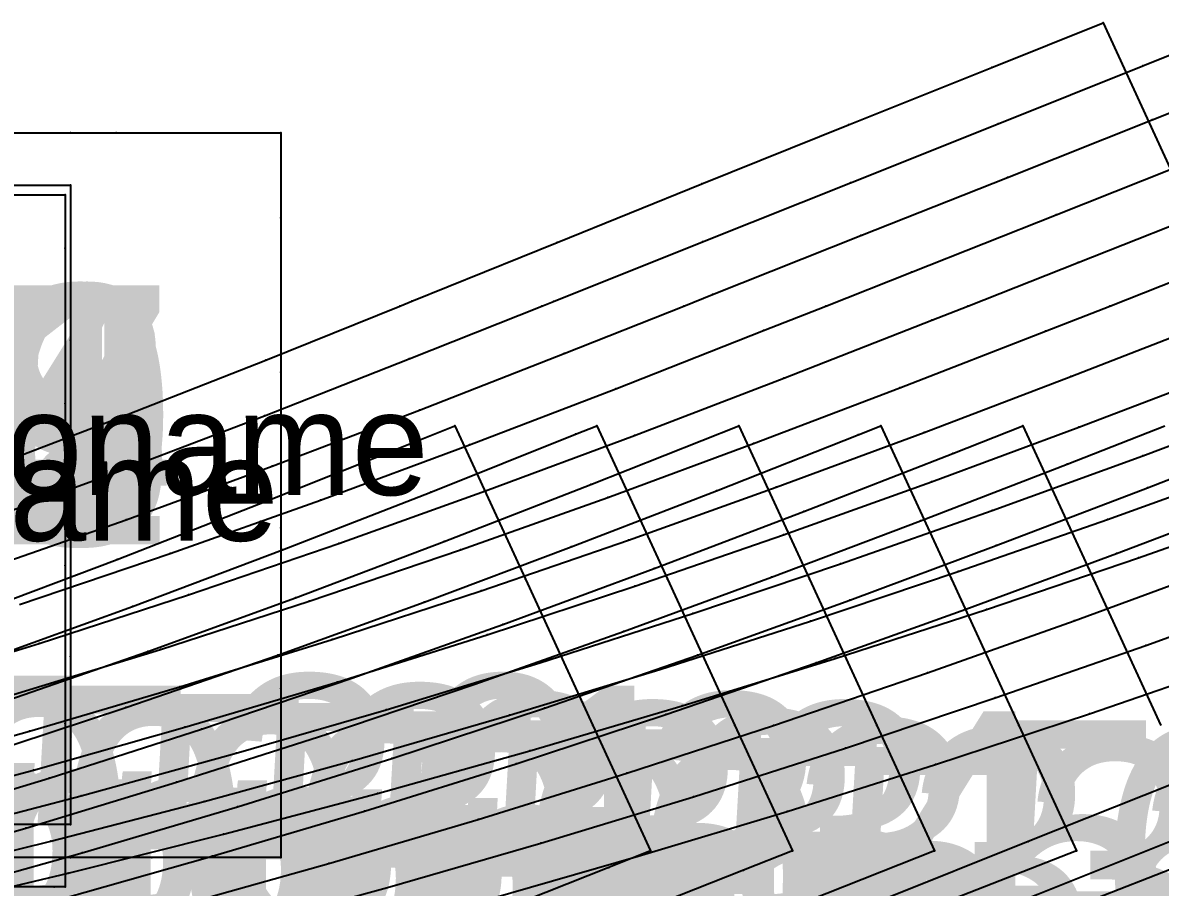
# Model space of a CAD drawing. Extents: x -2408 to 1029, y -526 to 2095.
# Drawn here: x 628.2 to 738.1, y 1470.2 to 1553.7 of the extents above; entities that cross this region are included whole.
import ezdxf

# ---------------------------------------------------------------- set-up
doc = ezdxf.new("R2010")
doc.units = 0
doc.layers.add('TEXT', color=7, linetype='Continuous')

# ---------------------------------------------------------------- blocks, each defined once
blk = doc.blocks.new(' -30')
at = {"layer": '1'}
for points in [[(202.501794, 1049.092839), (216.759756, 1054.511191), (230.955195, 1060.091369), (243.916607, 1065.312729), (245.067468, 1065.776346), (259.100474, 1071.458129), (273.102488, 1077.10928), (287.272574, 1082.812828), (301.101107, 1088.365229), (311.853142, 1092.672043), (318.337823, 1078.588526)], [(318.612559, 1019.189992), (304.623987, 1013.601533), (290.473653, 1007.954145), (276.094572, 1002.222342), (273.450279, 1001.171188), (272.829819, 1000.922089), (261.800264, 996.540208), (247.75161, 991.036685), (233.544141, 985.642384), (219.371839, 980.464949), (204.897519, 975.358333)]]:
    blk.add_lwpolyline(points, dxfattribs=at)
at = {"layer": '14'}
blk.add_lwpolyline([(202.556056, 1035.571492), (216.613466, 1040.8583), (231.016792, 1046.467494), (245.371055, 1052.200986), (249.235153, 1053.761826), (249.235153, 1053.761826), (256.057094, 1038.945869), (262.564032, 1024.81404), (268.132896, 1012.721558), (268.132381, 1012.721329), (268.132114, 1012.721252), (264.118011, 1011.111172), (249.89318, 1005.467647), (235.685252, 1000.013509), (221.335671, 994.693965), (206.941998, 989.526014)], dxfattribs=at)
at = {"layer": '2'}
for p in [(311.853142, 1092.672043), (249.235153, 1053.761826), (268.132896, 1012.721558)]:
    blk.add_point(p, dxfattribs=at)
at = {"layer": '3'}
for p in [(301.101107, 1088.365229), (287.272574, 1082.812828), (273.102488, 1077.10928), (259.100474, 1071.458129), (243.916607, 1065.312729), (245.067468, 1065.776346), (230.955195, 1060.091369), (216.759756, 1054.511191), (249.235153, 1053.761826), (245.371055, 1052.200986), (231.016792, 1046.467494), (216.613466, 1040.8583), (256.057094, 1038.945869), (262.564032, 1024.81404), (304.623987, 1013.601533), (268.132114, 1012.721252), (268.132381, 1012.721329), (264.118011, 1011.111172)]:
    blk.add_point(p, dxfattribs=at)
at = {"layer": '4'}
for p in [(243.916607, 1065.312729), (249.235153, 1053.761826), (268.132114, 1012.721252), (268.132381, 1012.721329)]:
    blk.add_point(p, dxfattribs=at)
at = {"layer": 'TEXT', "color": 7}
blk.add_text('g05-30', height=25, dxfattribs=at).set_placement((159.04, 1004.64))
blk = doc.blocks.new('-30')
at = {"layer": '1'}
for points in [[(372.998523, 862.937851), (389.915314, 862.937851), (389.915314, 857.800995), (389.915314, 842.804498), (389.915314, 827.142804), (389.915314, 811.875361), (389.915314, 796.135864), (388.873247, 796.135864), (373.938539, 796.135864)], [(346.422912, 710.970078), (357.174568, 710.970078), (361.592624, 710.970078), (377.494583, 710.970078), (377.494583, 702.757006), (377.494583, 687.830147), (377.494583, 672.819426), (377.494583, 657.302), (377.494583, 640.993118), (365.049252, 640.993118), (357.174568, 640.993118), (350.006083, 640.993118)]]:
    blk.add_lwpolyline(points, dxfattribs=at)
at = {"layer": '14'}
blk.add_lwpolyline([(341.212116, 705.890045), (357.174568, 705.890045), (357.174568, 705.890045), (357.174568, 690.948372), (357.174568, 675.75178), (357.174568, 660.385007), (357.174568, 644.168091), (357.174568, 644.168091), (346.829819, 644.168091)], dxfattribs=at)
at = {"layer": '2'}
for p in [(389.915314, 862.937851), (389.915314, 796.135864), (377.494583, 710.970078), (357.174568, 705.890045), (357.174568, 644.168091), (377.494583, 640.993118)]:
    blk.add_point(p, dxfattribs=at)
at = {"layer": '3'}
for p in [(389.915314, 857.800995), (389.915314, 842.804498), (389.915314, 827.142804), (389.915314, 811.875361), (388.873247, 796.135864), (357.174568, 710.970078), (361.592624, 710.970078), (357.174568, 705.890045), (377.494583, 702.757006), (357.174568, 690.948372), (377.494583, 687.830147), (357.174568, 675.75178), (377.494583, 672.819426), (357.174568, 660.385007), (377.494583, 657.302), (357.174568, 644.168091), (357.174568, 640.993118), (365.049252, 640.993118)]:
    blk.add_point(p, dxfattribs=at)
at = {"layer": '4'}
for p in [(357.174568, 710.970078), (357.174568, 705.890045), (357.174568, 644.168091), (357.174568, 640.993118)]:
    blk.add_point(p, dxfattribs=at)
at = {"layer": '1'}
for p in [(281.965294, 829.536858), (263.194485, 675.981598)]:
    blk.add_text('Piece Name: noname', height=10, dxfattribs=at).set_placement(p)
at = {"layer": 'TEXT', "color": 7}
blk.add_text('g07-30', height=25, dxfattribs=at).set_placement((296.61, 829.2))
blk = doc.blocks.new(' -31')
at = {"layer": '1'}
for points in [[(202.267384, 1044.080894), (216.377326, 1049.225897), (230.842432, 1054.725603), (244.823244, 1060.210773), (257.632027, 1065.31395), (258.772705, 1065.768421), (273.166301, 1071.517705), (287.449371, 1077.224037), (301.723401, 1082.927756), (315.696725, 1088.512205), (325.652237, 1092.491531)], [(319.5571, 1014.098568), (305.542513, 1008.502237), (291.223184, 1002.787725), (287.16589, 1001.172028), (286.552792, 1000.924835), (277.016839, 997.130407), (262.706587, 991.540984), (248.583159, 986.212805), (234.087524, 980.916619), (219.857867, 975.87892), (205.622968, 971.021377)]]:
    blk.add_lwpolyline(points, dxfattribs=at)
at = {"layer": '14'}
blk.add_lwpolyline([(203.664295, 1031.101936), (218.09938, 1036.32269), (232.591492, 1041.787514), (246.894871, 1047.358308), (260.890282, 1052.93348), (262.951164, 1053.761826), (262.951164, 1053.761826), (269.773105, 1038.945869), (276.280043, 1024.81404), (281.848907, 1012.721558), (281.84824, 1012.721329), (281.848106, 1012.721252), (277.124734, 1010.837802), (263.048069, 1005.287462), (248.993791, 999.920222), (234.798549, 994.679372), (220.562271, 989.582892), (206.261899, 984.636801)], dxfattribs=at)
at = {"layer": '2'}
for p in [(262.951164, 1053.761826), (281.848907, 1012.721558)]:
    blk.add_point(p, dxfattribs=at)
at = {"layer": '3'}
for p in [(315.696725, 1088.512205), (301.723401, 1082.927756), (287.449371, 1077.224037), (273.166301, 1071.517705), (257.632027, 1065.31395), (258.772705, 1065.768421), (244.823244, 1060.210773), (230.842432, 1054.725603), (260.890282, 1052.93348), (262.951164, 1053.761826), (216.377326, 1049.225897), (246.894871, 1047.358308), (232.591492, 1041.787514), (269.773105, 1038.945869), (218.09938, 1036.32269), (276.280043, 1024.81404), (281.848106, 1012.721252), (281.84824, 1012.721329), (277.124734, 1010.837802)]:
    blk.add_point(p, dxfattribs=at)
at = {"layer": '4'}
for p in [(257.632027, 1065.31395), (262.951164, 1053.761826), (281.848106, 1012.721252), (281.84824, 1012.721329)]:
    blk.add_point(p, dxfattribs=at)
at = {"layer": 'TEXT', "color": 7}
blk.add_text('g05-31', height=25, dxfattribs=at).set_placement((169.72, 1003.67))
blk = doc.blocks.new('-31')
at = {"layer": '1'}
for points in [[(372.998523, 862.937851), (389.915314, 862.937851), (389.915314, 857.800995), (389.915314, 842.804498), (389.915314, 827.142804), (389.915314, 811.875361), (389.915314, 796.135864), (388.873247, 796.135864), (373.938539, 796.135864)], [(346.422912, 710.970078), (357.174568, 710.970078), (361.592624, 710.970078), (377.494583, 710.970078), (377.494583, 702.757006), (377.494583, 687.830147), (377.494583, 672.819426), (377.494583, 657.302), (377.494583, 640.993118), (365.049252, 640.993118), (357.174568, 640.993118), (350.006083, 640.993118)]]:
    blk.add_lwpolyline(points, dxfattribs=at)
at = {"layer": '14'}
blk.add_lwpolyline([(341.212116, 705.890045), (357.174568, 705.890045), (357.174568, 705.890045), (357.174568, 690.948372), (357.174568, 675.75178), (357.174568, 660.385007), (357.174568, 644.168091), (357.174568, 644.168091), (346.829819, 644.168091)], dxfattribs=at)
at = {"layer": '2'}
for p in [(389.915314, 862.937851), (389.915314, 796.135864), (377.494583, 710.970078), (357.174568, 705.890045), (357.174568, 644.168091), (377.494583, 640.993118)]:
    blk.add_point(p, dxfattribs=at)
at = {"layer": '3'}
for p in [(389.915314, 857.800995), (389.915314, 842.804498), (389.915314, 827.142804), (389.915314, 811.875361), (388.873247, 796.135864), (357.174568, 710.970078), (361.592624, 710.970078), (357.174568, 705.890045), (377.494583, 702.757006), (357.174568, 690.948372), (377.494583, 687.830147), (357.174568, 675.75178), (377.494583, 672.819426), (357.174568, 660.385007), (377.494583, 657.302), (357.174568, 644.168091), (357.174568, 640.993118), (365.049252, 640.993118)]:
    blk.add_point(p, dxfattribs=at)
at = {"layer": '4'}
for p in [(357.174568, 710.970078), (357.174568, 705.890045), (357.174568, 644.168091), (357.174568, 640.993118)]:
    blk.add_point(p, dxfattribs=at)
at = {"layer": '1'}
for p in [(281.965294, 829.536858), (263.194485, 675.981598)]:
    blk.add_text('Piece Name: noname', height=10, dxfattribs=at).set_placement(p)
at = {"layer": 'TEXT', "color": 7}
blk.add_text('g07-31', height=25, dxfattribs=at).set_placement((296.61, 829.2))
blk = doc.blocks.new(' -32')
at = {"layer": '1'}
blk.add_lwpolyline([(202.885353, 1039.597651), (217.472892, 1044.690018), (231.574709, 1049.847768), (245.806485, 1055.258173), (259.789032, 1060.730029), (271.347237, 1065.315628), (274.125396, 1066.417904), (288.46595, 1072.11752), (302.608638, 1077.738949), (316.60916, 1083.304246), (330.685428, 1088.900002)], dxfattribs=at)
at = {"layer": '14'}
blk.add_lwpolyline([(205.296784, 1027.001347), (219.553404, 1031.948668), (233.845184, 1037.145899), (248.20402, 1042.570959), (262.376071, 1048.085385), (276.667156, 1053.761826), (276.667156, 1053.761826), (283.489097, 1038.945869), (289.996035, 1024.81404), (295.564899, 1012.721558), (295.564117, 1012.721252), (295.564079, 1012.721252), (283.457021, 1007.934958), (269.016321, 1002.353539), (254.427471, 996.90881), (239.792961, 991.61998), (225.09575, 986.474386), (210.274209, 981.480985), (195.450557, 976.711731)], dxfattribs=at)
at = {"layer": '2'}
for p in [(276.667156, 1053.761826), (295.564899, 1012.721558)]:
    blk.add_point(p, dxfattribs=at)
at = {"layer": '3'}
for p in [(316.60916, 1083.304246), (302.608638, 1077.738949), (288.46595, 1072.11752), (274.125396, 1066.417904), (271.347237, 1065.315628), (259.789032, 1060.730029), (245.806485, 1055.258173), (276.667156, 1053.761826), (231.574709, 1049.847768), (262.376071, 1048.085385), (217.472892, 1044.690018), (248.20402, 1042.570959), (283.489097, 1038.945869), (233.845184, 1037.145899), (219.553404, 1031.948668), (289.996035, 1024.81404), (295.564079, 1012.721252), (295.564117, 1012.721252)]:
    blk.add_point(p, dxfattribs=at)
at = {"layer": '4'}
for p in [(271.347237, 1065.315628), (276.667156, 1053.761826), (295.564079, 1012.721252), (295.564117, 1012.721252)]:
    blk.add_point(p, dxfattribs=at)
at = {"layer": 'TEXT', "color": 7}
blk.add_text('g05-32', height=25, dxfattribs=at).set_placement((181.11, 1002.86))
blk = doc.blocks.new('-32')
at = {"layer": '1'}
for points in [[(372.998523, 862.937851), (389.915314, 862.937851), (389.915314, 857.800995), (389.915314, 842.804498), (389.915314, 827.142804), (389.915314, 811.875361), (389.915314, 796.135864), (388.873247, 796.135864), (373.938539, 796.135864)], [(346.422912, 710.970078), (357.174568, 710.970078), (361.592624, 710.970078), (377.494583, 710.970078), (377.494583, 702.757006), (377.494583, 687.830147), (377.494583, 672.819426), (377.494583, 657.302), (377.494583, 640.993118), (365.049252, 640.993118), (357.174568, 640.993118), (350.006083, 640.993118)]]:
    blk.add_lwpolyline(points, dxfattribs=at)
at = {"layer": '14'}
blk.add_lwpolyline([(341.212116, 705.890045), (357.174568, 705.890045), (357.174568, 705.890045), (357.174568, 690.948372), (357.174568, 675.75178), (357.174568, 660.385007), (357.174568, 644.168091), (357.174568, 644.168091), (346.829819, 644.168091)], dxfattribs=at)
at = {"layer": '2'}
for p in [(389.915314, 862.937851), (389.915314, 796.135864), (377.494583, 710.970078), (357.174568, 705.890045), (357.174568, 644.168091), (377.494583, 640.993118)]:
    blk.add_point(p, dxfattribs=at)
at = {"layer": '3'}
for p in [(389.915314, 857.800995), (389.915314, 842.804498), (389.915314, 827.142804), (389.915314, 811.875361), (388.873247, 796.135864), (357.174568, 710.970078), (361.592624, 710.970078), (357.174568, 705.890045), (377.494583, 702.757006), (357.174568, 690.948372), (377.494583, 687.830147), (357.174568, 675.75178), (377.494583, 672.819426), (357.174568, 660.385007), (377.494583, 657.302), (357.174568, 644.168091), (357.174568, 640.993118), (365.049252, 640.993118)]:
    blk.add_point(p, dxfattribs=at)
at = {"layer": '4'}
for p in [(357.174568, 710.970078), (357.174568, 705.890045), (357.174568, 644.168091), (357.174568, 640.993118)]:
    blk.add_point(p, dxfattribs=at)
at = {"layer": '1'}
for p in [(281.965294, 829.536858), (263.194485, 675.981598)]:
    blk.add_text('Piece Name: noname', height=10, dxfattribs=at).set_placement(p)
at = {"layer": 'TEXT', "color": 7}
blk.add_text('g07-32', height=25, dxfattribs=at).set_placement((296.61, 829.2))
blk = doc.blocks.new(' -33')
at = {"layer": '1'}
blk.add_lwpolyline([(207.179358, 1036.510142), (221.72836, 1041.429301), (236.236683, 1046.582096), (250.637788, 1051.918362), (264.767873, 1057.335993), (279.065367, 1062.943275), (285.062695, 1065.316849), (293.363699, 1068.602246), (307.309375, 1074.134018), (321.33089, 1079.704903)], dxfattribs=at)
at = {"layer": '14'}
blk.add_lwpolyline([(203.175623, 1021.859929), (217.456673, 1026.543979), (232.138738, 1031.620144), (246.270399, 1036.735167), (260.476804, 1042.070281), (274.494824, 1047.488045), (288.194082, 1052.891253), (290.383148, 1053.761826), (290.383148, 1053.761826), (297.205089, 1038.945869), (303.712027, 1024.81404), (309.280891, 1012.721558), (309.280128, 1012.721252), (309.280109, 1012.721252), (297.443515, 1008.064399), (283.2111, 1002.58065), (268.831718, 997.223812), (254.409211, 992.017019), (239.927337, 986.94306), (225.39132, 982.027205), (210.726883, 977.274737), (196.064024, 972.749859)], dxfattribs=at)
at = {"layer": '2'}
for p in [(290.383148, 1053.761826), (309.280891, 1012.721558)]:
    blk.add_point(p, dxfattribs=at)
at = {"layer": '3'}
for p in [(307.309375, 1074.134018), (293.363699, 1068.602246), (285.062695, 1065.316849), (279.065367, 1062.943275), (264.767873, 1057.335993), (288.194082, 1052.891253), (290.383148, 1053.761826), (250.637788, 1051.918362), (274.494824, 1047.488045), (236.236683, 1046.582096), (260.476804, 1042.070281), (221.72836, 1041.429301), (297.205089, 1038.945869), (246.270399, 1036.735167), (232.138738, 1031.620144), (217.456673, 1026.543979), (303.712027, 1024.81404), (309.280109, 1012.721252), (309.280128, 1012.721252)]:
    blk.add_point(p, dxfattribs=at)
at = {"layer": '4'}
for p in [(285.062695, 1065.316849), (290.383148, 1053.761826), (309.280109, 1012.721252), (309.280128, 1012.721252)]:
    blk.add_point(p, dxfattribs=at)
at = {"layer": 'TEXT', "color": 7}
blk.add_text('g05-33', height=25, dxfattribs=at).set_placement((192.21, 1002))
blk = doc.blocks.new('-33')
at = {"layer": '1'}
for points in [[(372.998523, 862.937851), (389.915314, 862.937851), (389.915314, 857.800995), (389.915314, 842.804498), (389.915314, 827.142804), (389.915314, 811.875361), (389.915314, 796.135864), (388.873247, 796.135864), (373.938539, 796.135864)], [(346.422912, 710.970078), (357.174568, 710.970078), (361.592624, 710.970078), (377.494583, 710.970078), (377.494583, 702.757006), (377.494583, 687.830147), (377.494583, 672.819426), (377.494583, 657.302), (377.494583, 640.993118), (365.049252, 640.993118), (357.174568, 640.993118), (350.006083, 640.993118)]]:
    blk.add_lwpolyline(points, dxfattribs=at)
at = {"layer": '14'}
blk.add_lwpolyline([(341.212116, 705.890045), (357.174568, 705.890045), (357.174568, 705.890045), (357.174568, 690.948372), (357.174568, 675.75178), (357.174568, 660.385007), (357.174568, 644.168091), (357.174568, 644.168091), (346.829819, 644.168091)], dxfattribs=at)
at = {"layer": '2'}
for p in [(389.915314, 862.937851), (389.915314, 796.135864), (377.494583, 710.970078), (357.174568, 705.890045), (357.174568, 644.168091), (377.494583, 640.993118)]:
    blk.add_point(p, dxfattribs=at)
at = {"layer": '3'}
for p in [(389.915314, 857.800995), (389.915314, 842.804498), (389.915314, 827.142804), (389.915314, 811.875361), (388.873247, 796.135864), (357.174568, 710.970078), (361.592624, 710.970078), (357.174568, 705.890045), (377.494583, 702.757006), (357.174568, 690.948372), (377.494583, 687.830147), (357.174568, 675.75178), (377.494583, 672.819426), (357.174568, 660.385007), (377.494583, 657.302), (357.174568, 644.168091), (357.174568, 640.993118), (365.049252, 640.993118)]:
    blk.add_point(p, dxfattribs=at)
at = {"layer": '4'}
for p in [(357.174568, 710.970078), (357.174568, 705.890045), (357.174568, 644.168091), (357.174568, 640.993118)]:
    blk.add_point(p, dxfattribs=at)
at = {"layer": '1'}
for p in [(281.965294, 829.536858), (263.194485, 675.981598)]:
    blk.add_text('Piece Name: noname', height=10, dxfattribs=at).set_placement(p)
at = {"layer": 'TEXT', "color": 7}
blk.add_text('g07-33', height=25, dxfattribs=at).set_placement((296.61, 829.2))
blk = doc.blocks.new(' -34')
at = {"layer": '1'}
blk.add_lwpolyline([(194.379777, 1028.240371), (209.054884, 1032.744153), (223.482136, 1037.425702), (238.006944, 1042.392402), (252.197434, 1047.46892), (266.586454, 1052.815817), (281.016151, 1058.348302), (295.30853, 1063.94776), (298.778954, 1065.316315), (309.449209, 1069.524197), (323.790231, 1075.183594)], dxfattribs=at)
at = {"layer": '14'}
for points in [[(195.249117, 1015.251352), (210.041914, 1019.744057), (224.76154, 1024.469628), (239.287122, 1029.386196), (253.854933, 1034.558007), (268.497048, 1039.966821), (282.94124, 1045.473685), (297.342031, 1051.0929), (304.099159, 1053.761826), (304.099159, 1053.761826), (310.9211, 1038.945869), (317.428038, 1024.81404)], [(321.972214, 1012.318899), (307.630625, 1006.716876), (292.984256, 1001.141484), (278.832073, 995.92992), (264.64197, 990.856715), (250.39518, 985.909134), (236.097147, 981.112509), (221.672535, 976.46891), (207.255591, 972.041156), (192.613338, 967.776616), (178.070848, 963.777746), (163.47022, 959.995221), (148.521494, 956.358438), (133.815609, 953.008436), (119.06352, 949.868753), (104.26908, 946.936219), (89.315343, 944.18609), (74.447671, 941.655685), (59.438948, 939.295019), (44.51444, 937.126641), (29.567738, 935.115528), (14.496622, 933.232545), (-0.484855, 931.500543), (-15.863097, 929.870438)]]:
    blk.add_lwpolyline(points, dxfattribs=at)
at = {"layer": '2'}
blk.add_point((304.099159, 1053.761826), dxfattribs=at)
at = {"layer": '3'}
for p in [(309.449209, 1069.524197), (298.778954, 1065.316315), (295.30853, 1063.94776), (281.016151, 1058.348302), (266.586454, 1052.815817), (304.099159, 1053.761826), (297.342031, 1051.0929), (252.197434, 1047.46892), (282.94124, 1045.473685), (238.006944, 1042.392402), (268.497048, 1039.966821), (310.9211, 1038.945869), (223.482136, 1037.425702), (253.854933, 1034.558007), (209.054884, 1032.744153), (239.287122, 1029.386196), (224.76154, 1024.469628), (210.041914, 1019.744057)]:
    blk.add_point(p, dxfattribs=at)
at = {"layer": '4'}
for p in [(298.778954, 1065.316315), (304.099159, 1053.761826)]:
    blk.add_point(p, dxfattribs=at)
at = {"layer": 'TEXT', "color": 7}
blk.add_text('g05-34', height=25, dxfattribs=at).set_placement((203.51, 1001.18))
blk = doc.blocks.new('-34')
at = {"layer": '1'}
for points in [[(372.998523, 862.937851), (389.915314, 862.937851), (389.915314, 857.800995), (389.915314, 842.804498), (389.915314, 827.142804), (389.915314, 811.875361), (389.915314, 796.135864), (388.873247, 796.135864), (373.938539, 796.135864)], [(346.422912, 710.970078), (357.174568, 710.970078), (361.592624, 710.970078), (377.494583, 710.970078), (377.494583, 702.757006), (377.494583, 687.830147), (377.494583, 672.819426), (377.494583, 657.302), (377.494583, 640.993118), (365.049252, 640.993118), (357.174568, 640.993118), (350.006083, 640.993118)]]:
    blk.add_lwpolyline(points, dxfattribs=at)
at = {"layer": '14'}
blk.add_lwpolyline([(341.212116, 705.890045), (357.174568, 705.890045), (357.174568, 705.890045), (357.174568, 690.948372), (357.174568, 675.75178), (357.174568, 660.385007), (357.174568, 644.168091), (357.174568, 644.168091), (346.829819, 644.168091)], dxfattribs=at)
at = {"layer": '2'}
for p in [(389.915314, 862.937851), (389.915314, 796.135864), (377.494583, 710.970078), (357.174568, 705.890045), (357.174568, 644.168091), (377.494583, 640.993118)]:
    blk.add_point(p, dxfattribs=at)
at = {"layer": '3'}
for p in [(389.915314, 857.800995), (389.915314, 842.804498), (389.915314, 827.142804), (389.915314, 811.875361), (388.873247, 796.135864), (357.174568, 710.970078), (361.592624, 710.970078), (357.174568, 705.890045), (377.494583, 702.757006), (357.174568, 690.948372), (377.494583, 687.830147), (357.174568, 675.75178), (377.494583, 672.819426), (357.174568, 660.385007), (377.494583, 657.302), (357.174568, 644.168091), (357.174568, 640.993118), (365.049252, 640.993118)]:
    blk.add_point(p, dxfattribs=at)
at = {"layer": '4'}
for p in [(357.174568, 710.970078), (357.174568, 705.890045), (357.174568, 644.168091), (357.174568, 640.993118)]:
    blk.add_point(p, dxfattribs=at)
at = {"layer": '1'}
for p in [(281.965294, 829.536858), (263.194485, 675.981598)]:
    blk.add_text('Piece Name: noname', height=10, dxfattribs=at).set_placement(p)
at = {"layer": 'TEXT', "color": 7}
blk.add_text('g07-34', height=25, dxfattribs=at).set_placement((296.61, 829.2))
blk = doc.blocks.new(' -35')
at = {"layer": '1'}
blk.add_lwpolyline([(206.169946, 1027.687836), (220.786767, 1032.164237), (235.164821, 1036.810364), (249.762016, 1041.7702), (263.998619, 1046.832929), (278.099179, 1052.042997), (292.219216, 1057.421194), (306.303614, 1062.892786), (312.493324, 1065.319824), (320.732604, 1068.550538)], dxfattribs=at)
at = {"layer": '14'}
blk.add_lwpolyline([(-17.26006, 973.126367), (-1.855956, 974.694953), (13.276601, 976.382052), (28.391172, 978.221578), (43.321342, 980.20117), (58.39237, 982.370642), (73.510673, 984.725601), (88.526659, 987.248361), (103.510309, 989.956076), (118.465264, 992.856953), (133.372515, 995.958266), (148.562666, 999.348473), (163.373171, 1002.887081), (178.129693, 1006.645898), (192.828445, 1010.625454), (207.781353, 1014.919375), (222.351681, 1019.345408), (236.852936, 1023.991285), (251.161436, 1028.814304), (265.519885, 1033.881606), (279.815377, 1039.124053), (294.201358, 1044.566132), (308.39992, 1050.064681), (317.815151, 1053.761826)], dxfattribs=at)
at = {"layer": '3'}
for p in [(312.493324, 1065.319824), (306.303614, 1062.892786), (292.219216, 1057.421194), (278.099179, 1052.042997), (308.39992, 1050.064681), (263.998619, 1046.832929), (294.201358, 1044.566132), (249.762016, 1041.7702), (279.815377, 1039.124053), (235.164821, 1036.810364), (265.519885, 1033.881606), (220.786767, 1032.164237), (251.161436, 1028.814304), (236.852936, 1023.991285), (222.351681, 1019.345408), (207.781353, 1014.919375)]:
    blk.add_point(p, dxfattribs=at)
at = {"layer": '4'}
blk.add_point((312.493324, 1065.319824), dxfattribs=at)
at = {"layer": 'TEXT', "color": 7}
blk.add_text('g05-35', height=25, dxfattribs=at).set_placement((214.64, 1000.31))
blk = doc.blocks.new('-35')
at = {"layer": '1'}
for points in [[(372.998523, 862.937851), (389.915314, 862.937851), (389.915314, 857.800995), (389.915314, 842.804498), (389.915314, 827.142804), (389.915314, 811.875361), (389.915314, 796.135864), (388.873247, 796.135864), (373.938539, 796.135864)], [(346.422912, 710.970078), (357.174568, 710.970078), (361.592624, 710.970078), (377.494583, 710.970078), (377.494583, 702.757006), (377.494583, 687.830147), (377.494583, 672.819426), (377.494583, 657.302), (377.494583, 640.993118), (365.049252, 640.993118), (357.174568, 640.993118), (350.006083, 640.993118)]]:
    blk.add_lwpolyline(points, dxfattribs=at)
at = {"layer": '14'}
blk.add_lwpolyline([(341.212116, 705.890045), (357.174568, 705.890045), (357.174568, 705.890045), (357.174568, 690.948372), (357.174568, 675.75178), (357.174568, 660.385007), (357.174568, 644.168091), (357.174568, 644.168091), (346.829819, 644.168091)], dxfattribs=at)
at = {"layer": '2'}
for p in [(389.915314, 862.937851), (389.915314, 796.135864), (377.494583, 710.970078), (357.174568, 705.890045), (357.174568, 644.168091), (377.494583, 640.993118)]:
    blk.add_point(p, dxfattribs=at)
at = {"layer": '3'}
for p in [(389.915314, 857.800995), (389.915314, 842.804498), (389.915314, 827.142804), (389.915314, 811.875361), (388.873247, 796.135864), (357.174568, 710.970078), (361.592624, 710.970078), (357.174568, 705.890045), (377.494583, 702.757006), (357.174568, 690.948372), (377.494583, 687.830147), (357.174568, 675.75178), (377.494583, 672.819426), (357.174568, 660.385007), (377.494583, 657.302), (357.174568, 644.168091), (357.174568, 640.993118), (365.049252, 640.993118)]:
    blk.add_point(p, dxfattribs=at)
at = {"layer": '4'}
for p in [(357.174568, 710.970078), (357.174568, 705.890045), (357.174568, 644.168091), (357.174568, 640.993118)]:
    blk.add_point(p, dxfattribs=at)
at = {"layer": '1'}
for p in [(281.965294, 829.536858), (263.194485, 675.981598)]:
    blk.add_text('Piece Name: noname', height=10, dxfattribs=at).set_placement(p)
at = {"layer": 'TEXT', "color": 7}
blk.add_text('g07-35', height=25, dxfattribs=at).set_placement((296.61, 829.2))
blk = doc.blocks.new(' -36')
at = {"layer": '1'}
blk.add_lwpolyline([(-16.625817, 983.851296), (-0.992572, 985.389894), (13.833781, 986.994781), (29.434275, 988.836413), (44.440064, 990.766333), (59.442097, 992.862699), (74.419603, 995.127874), (89.460761, 997.580781), (104.380963, 1000.197104), (119.375387, 1003.01858), (134.224027, 1006.014801), (149.116599, 1009.235017), (163.875123, 1012.647883), (178.853424, 1016.344791), (193.504608, 1020.192428), (208.138447, 1024.267282), (222.669504, 1028.546404), (237.385666, 1033.120538), (251.782084, 1037.832761), (266.020717, 1042.723992), (280.281963, 1047.830555), (294.57199, 1053.124361), (308.728113, 1058.514717), (323.073791, 1064.090717)], dxfattribs=at)
at = {"layer": '14'}
blk.add_lwpolyline([(-15.441047, 971.206677), (-0.29155, 972.69796), (15.256628, 974.374752), (30.78711, 976.20571), (46.128949, 978.179131), (61.616419, 980.345853), (76.481717, 982.596073), (91.915827, 985.115354), (107.317923, 987.822959), (122.691895, 990.726963), (138.018479, 993.83393), (152.974345, 997.083633), (168.206966, 1000.626342), (183.385717, 1004.395141), (198.506597, 1008.390551), (213.237331, 1012.518376), (228.23233, 1016.962858), (243.158074, 1021.633519), (257.886976, 1026.487731), (272.666088, 1031.600028), (287.377879, 1036.903154), (301.54363, 1042.181581), (316.150261, 1047.766654), (330.362783, 1053.303469)], dxfattribs=at)
at = {"layer": '3'}
for p in [(308.728113, 1058.514717), (294.57199, 1053.124361), (280.281963, 1047.830555), (316.150261, 1047.766654), (266.020717, 1042.723992), (301.54363, 1042.181581), (251.782084, 1037.832761), (287.377879, 1036.903154), (237.385666, 1033.120538), (272.666088, 1031.600028), (222.669504, 1028.546404), (257.886976, 1026.487731), (208.138447, 1024.267282), (243.158074, 1021.633519), (228.23233, 1016.962858), (213.237331, 1012.518376)]:
    blk.add_point(p, dxfattribs=at)
at = {"layer": 'TEXT', "color": 7}
blk.add_text('g05-36', height=25, dxfattribs=at).set_placement((225.76, 999.46))
blk = doc.blocks.new('-36')
at = {"layer": '1'}
for points in [[(372.998523, 862.937851), (389.915314, 862.937851), (389.915314, 857.800995), (389.915314, 842.804498), (389.915314, 827.142804), (389.915314, 811.875361), (389.915314, 796.135864), (388.873247, 796.135864), (373.938539, 796.135864)], [(346.422912, 710.970078), (357.174568, 710.970078), (361.592624, 710.970078), (377.494583, 710.970078), (377.494583, 702.757006), (377.494583, 687.830147), (377.494583, 672.819426), (377.494583, 657.302), (377.494583, 640.993118), (365.049252, 640.993118), (357.174568, 640.993118), (350.006083, 640.993118)]]:
    blk.add_lwpolyline(points, dxfattribs=at)
at = {"layer": '14'}
blk.add_lwpolyline([(341.212116, 705.890045), (357.174568, 705.890045), (357.174568, 705.890045), (357.174568, 690.948372), (357.174568, 675.75178), (357.174568, 660.385007), (357.174568, 644.168091), (357.174568, 644.168091), (346.829819, 644.168091)], dxfattribs=at)
at = {"layer": '2'}
for p in [(389.915314, 862.937851), (389.915314, 796.135864), (377.494583, 710.970078), (357.174568, 705.890045), (357.174568, 644.168091), (377.494583, 640.993118)]:
    blk.add_point(p, dxfattribs=at)
at = {"layer": '3'}
for p in [(389.915314, 857.800995), (389.915314, 842.804498), (389.915314, 827.142804), (389.915314, 811.875361), (388.873247, 796.135864), (357.174568, 710.970078), (361.592624, 710.970078), (357.174568, 705.890045), (377.494583, 702.757006), (357.174568, 690.948372), (377.494583, 687.830147), (357.174568, 675.75178), (377.494583, 672.819426), (357.174568, 660.385007), (377.494583, 657.302), (357.174568, 644.168091), (357.174568, 640.993118), (365.049252, 640.993118)]:
    blk.add_point(p, dxfattribs=at)
at = {"layer": '4'}
for p in [(357.174568, 710.970078), (357.174568, 705.890045), (357.174568, 644.168091), (357.174568, 640.993118)]:
    blk.add_point(p, dxfattribs=at)
at = {"layer": '1'}
for p in [(281.965294, 829.536858), (263.194485, 675.981598)]:
    blk.add_text('Piece Name: noname', height=10, dxfattribs=at).set_placement(p)
at = {"layer": 'TEXT', "color": 7}
blk.add_text('g07-36', height=25, dxfattribs=at).set_placement((296.61, 829.2))
blk = doc.blocks.new(' -37')
at = {"layer": '1'}
blk.add_lwpolyline([(-16.317787, 981.804686), (-1.187583, 983.235286), (13.994105, 984.806719), (29.095599, 986.511197), (44.519286, 988.409393), (59.454505, 990.406909), (74.49534, 992.583849), (89.510965, 994.928311), (104.601794, 997.462747), (119.558447, 1000.158091), (134.488433, 1003.039354), (149.358465, 1006.111226), (164.19812, 1009.390589), (178.614819, 1012.78758), (193.882304, 1016.617294), (208.518037, 1020.516576), (223.145579, 1024.640197), (237.847507, 1029.016523), (252.348872, 1033.564236), (266.603241, 1038.261127), (280.969472, 1043.218578), (295.267437, 1048.350026), (309.517842, 1053.631149), (323.960309, 1059.126424)], dxfattribs=at)
at = {"layer": '14'}
blk.add_lwpolyline([(-15.155917, 969.160966), (0.128787, 970.603535), (15.669216, 972.213705), (30.924236, 973.938823), (45.988341, 975.793326), (61.205262, 977.82814), (76.399373, 980.027605), (91.645306, 982.408497), (106.785665, 984.951771), (121.894669, 987.674831), (136.97646, 990.58577), (152.011586, 993.691461), (166.668999, 996.927437), (181.613636, 1000.446725), (196.507032, 1004.17853), (211.345621, 1008.12333), (225.788865, 1012.18414), (240.508823, 1016.550555), (255.163712, 1021.129379), (269.623048, 1025.877159), (284.14063, 1030.870978), (298.59491, 1036.045353), (313.146264, 1041.429529), (327.498179, 1046.880215)], dxfattribs=at)
at = {"layer": '3'}
for p in [(309.517842, 1053.631149), (295.267437, 1048.350026), (280.969472, 1043.218578), (313.146264, 1041.429529), (266.603241, 1038.261127), (298.59491, 1036.045353), (252.348872, 1033.564236), (284.14063, 1030.870978), (237.847507, 1029.016523), (269.623048, 1025.877159), (223.145579, 1024.640197), (255.163712, 1021.129379), (208.518037, 1020.516576), (240.508823, 1016.550555), (225.788865, 1012.18414)]:
    blk.add_point(p, dxfattribs=at)
at = {"layer": 'TEXT', "color": 7}
blk.add_text('g05-37', height=25, dxfattribs=at).set_placement((236.94, 998.62))
blk = doc.blocks.new('-37')
at = {"layer": '1'}
for points in [[(372.998523, 862.937851), (389.915314, 862.937851), (389.915314, 857.800995), (389.915314, 842.804498), (389.915314, 827.142804), (389.915314, 811.875361), (389.915314, 796.135864), (388.873247, 796.135864), (373.938539, 796.135864)], [(346.422912, 710.970078), (357.174568, 710.970078), (361.592624, 710.970078), (377.494583, 710.970078), (377.494583, 702.757006), (377.494583, 687.830147), (377.494583, 672.819426), (377.494583, 657.302), (377.494583, 640.993118), (365.049252, 640.993118), (357.174568, 640.993118), (350.006083, 640.993118)]]:
    blk.add_lwpolyline(points, dxfattribs=at)
at = {"layer": '14'}
blk.add_lwpolyline([(341.212116, 705.890045), (357.174568, 705.890045), (357.174568, 705.890045), (357.174568, 690.948372), (357.174568, 675.75178), (357.174568, 660.385007), (357.174568, 644.168091), (357.174568, 644.168091), (346.829819, 644.168091)], dxfattribs=at)
at = {"layer": '2'}
for p in [(389.915314, 862.937851), (389.915314, 796.135864), (377.494583, 710.970078), (357.174568, 705.890045), (357.174568, 644.168091), (377.494583, 640.993118)]:
    blk.add_point(p, dxfattribs=at)
at = {"layer": '3'}
for p in [(389.915314, 857.800995), (389.915314, 842.804498), (389.915314, 827.142804), (389.915314, 811.875361), (388.873247, 796.135864), (357.174568, 710.970078), (361.592624, 710.970078), (357.174568, 705.890045), (377.494583, 702.757006), (357.174568, 690.948372), (377.494583, 687.830147), (357.174568, 675.75178), (377.494583, 672.819426), (357.174568, 660.385007), (377.494583, 657.302), (357.174568, 644.168091), (357.174568, 640.993118), (365.049252, 640.993118)]:
    blk.add_point(p, dxfattribs=at)
at = {"layer": '4'}
for p in [(357.174568, 710.970078), (357.174568, 705.890045), (357.174568, 644.168091), (357.174568, 640.993118)]:
    blk.add_point(p, dxfattribs=at)
at = {"layer": '1'}
for p in [(281.965294, 829.536858), (263.194485, 675.981598)]:
    blk.add_text('Piece Name: noname', height=10, dxfattribs=at).set_placement(p)
at = {"layer": 'TEXT', "color": 7}
blk.add_text('g07-37', height=25, dxfattribs=at).set_placement((296.61, 829.2))
blk = doc.blocks.new(' -38')
at = {"layer": '1'}
blk.add_lwpolyline([(-14.218645, 979.93966), (0.737898, 981.308098), (16.18444, 982.858823), (31.240378, 984.508954), (46.655312, 986.347725), (61.903195, 988.324596), (77.276361, 990.485047), (92.482815, 992.792346), (107.804191, 995.293821), (123.016186, 997.959636), (138.273801, 1000.824781), (153.322849, 1003.849998), (168.500453, 1007.11267), (183.235101, 1010.4933), (198.316014, 1014.177251), (213.128926, 1018.018919), (228.09919, 1022.129395), (242.599865, 1026.33312), (257.447983, 1030.867697), (272.228826, 1035.616539), (286.486875, 1040.421015), (301.133357, 1045.567185), (315.692085, 1050.865387), (330.229563, 1056.311505)], dxfattribs=at)
at = {"layer": '14'}
blk.add_lwpolyline([(-15.800026, 967.057728), (-0.82938, 968.401779), (14.405534, 969.906101), (29.350037, 971.513721), (44.278901, 973.25879), (59.722363, 975.220283), (74.6129, 977.268679), (89.481256, 979.47277), (104.404222, 981.849582), (119.220692, 984.378815), (134.014915, 987.079317), (148.768111, 989.954893), (163.483969, 993.016082), (178.513735, 996.353236), (193.142249, 999.812041), (207.722623, 1003.469562), (222.251785, 1007.326255), (237.068672, 1011.480938), (251.484607, 1015.741065), (265.839999, 1020.199777), (280.001393, 1024.812972), (294.904799, 1029.89651), (309.0697, 1034.92466), (323.338564, 1040.157322)], dxfattribs=at)
at = {"layer": '3'}
for p in [(315.692085, 1050.865387), (301.133357, 1045.567185), (286.486875, 1040.421015), (272.228826, 1035.616539), (309.0697, 1034.92466), (257.447983, 1030.867697), (294.904799, 1029.89651), (242.599865, 1026.33312), (280.001393, 1024.812972), (228.09919, 1022.129395), (265.839999, 1020.199777), (213.128926, 1018.018919), (251.484607, 1015.741065), (237.068672, 1011.480938)]:
    blk.add_point(p, dxfattribs=at)
at = {"layer": 'TEXT', "color": 7}
blk.add_text('g05-38', height=25, dxfattribs=at).set_placement((248.03, 997.74))
blk = doc.blocks.new('-38')
at = {"layer": '1'}
for points in [[(372.998523, 862.937851), (389.915314, 862.937851), (389.915314, 857.800995), (389.915314, 842.804498), (389.915314, 827.142804), (389.915314, 811.875361), (389.915314, 796.135864), (388.873247, 796.135864), (373.938539, 796.135864)], [(346.422912, 710.970078), (357.174568, 710.970078), (361.592624, 710.970078), (377.494583, 710.970078), (377.494583, 702.757006), (377.494583, 687.830147), (377.494583, 672.819426), (377.494583, 657.302), (377.494583, 640.993118), (365.049252, 640.993118), (357.174568, 640.993118), (350.006083, 640.993118)]]:
    blk.add_lwpolyline(points, dxfattribs=at)
at = {"layer": '14'}
blk.add_lwpolyline([(341.212116, 705.890045), (357.174568, 705.890045), (357.174568, 705.890045), (357.174568, 690.948372), (357.174568, 675.75178), (357.174568, 660.385007), (357.174568, 644.168091), (357.174568, 644.168091), (346.829819, 644.168091)], dxfattribs=at)
at = {"layer": '2'}
for p in [(389.915314, 862.937851), (389.915314, 796.135864), (377.494583, 710.970078), (357.174568, 705.890045), (357.174568, 644.168091), (377.494583, 640.993118)]:
    blk.add_point(p, dxfattribs=at)
at = {"layer": '3'}
for p in [(389.915314, 857.800995), (389.915314, 842.804498), (389.915314, 827.142804), (389.915314, 811.875361), (388.873247, 796.135864), (357.174568, 710.970078), (361.592624, 710.970078), (357.174568, 705.890045), (377.494583, 702.757006), (357.174568, 690.948372), (377.494583, 687.830147), (357.174568, 675.75178), (377.494583, 672.819426), (357.174568, 660.385007), (377.494583, 657.302), (357.174568, 644.168091), (357.174568, 640.993118), (365.049252, 640.993118)]:
    blk.add_point(p, dxfattribs=at)
at = {"layer": '4'}
for p in [(357.174568, 710.970078), (357.174568, 705.890045), (357.174568, 644.168091), (357.174568, 640.993118)]:
    blk.add_point(p, dxfattribs=at)
at = {"layer": '1'}
for p in [(281.965294, 829.536858), (263.194485, 675.981598)]:
    blk.add_text('Piece Name: noname', height=10, dxfattribs=at).set_placement(p)
at = {"layer": 'TEXT', "color": 7}
blk.add_text('g07-38', height=25, dxfattribs=at).set_placement((296.61, 829.2))
blk = doc.blocks.new(' -39')
at = {"layer": '1'}
blk.add_lwpolyline([(-15.713613, 977.784027), (-0.490311, 979.102427), (14.902616, 980.573191), (30.099956, 982.161116), (45.034018, 983.856669), (60.199584, 985.724429), (75.172832, 987.721968), (90.29707, 989.899544), (105.386845, 992.236619), (120.460439, 994.740936), (135.559119, 997.426291), (150.570357, 1000.280769), (165.50669, 1003.313833), (180.440507, 1006.549348), (195.457158, 1010.017214), (210.210505, 1013.637595), (224.999399, 1017.481557), (239.294236, 1021.404311), (254.516026, 1025.809017), (269.042059, 1030.236455), (283.595017, 1034.894707), (297.864698, 1039.672803), (312.292316, 1044.705744), (326.637272, 1049.894272)], dxfattribs=at)
at = {"layer": '14'}
blk.add_lwpolyline([(-14.502688, 965.140545), (0.846659, 966.471685), (16.467368, 967.967946), (31.790785, 969.570224), (47.098769, 971.311675), (62.207414, 973.177947), (77.478384, 975.220491), (92.727334, 977.421733), (108.033132, 979.798697), (123.230635, 982.330992), (137.684655, 984.904751), (153.540877, 987.921749), (168.638532, 990.993933), (183.343571, 994.184911), (198.356177, 997.652795), (213.320697, 1001.324315), (228.233832, 1005.199912), (242.73741, 1009.179982), (257.539702, 1013.459668), (272.281196, 1017.943193), (286.958863, 1022.629949), (301.43666, 1027.4724), (315.985113, 1032.543818), (330.476915, 1037.774917)], dxfattribs=at)
at = {"layer": '3'}
for p in [(312.292316, 1044.705744), (297.864698, 1039.672803), (283.595017, 1034.894707), (315.985113, 1032.543818), (269.042059, 1030.236455), (301.43666, 1027.4724), (254.516026, 1025.809017), (286.958863, 1022.629949), (239.294236, 1021.404311), (272.281196, 1017.943193), (224.999399, 1017.481557), (210.210505, 1013.637595), (257.539702, 1013.459668)]:
    blk.add_point(p, dxfattribs=at)
blk = doc.blocks.new('-39')
at = {"layer": '1'}
for points in [[(372.998523, 862.937851), (389.915314, 862.937851), (389.915314, 857.800995), (389.915314, 842.804498), (389.915314, 827.142804), (389.915314, 811.875361), (389.915314, 796.135864), (388.873247, 796.135864), (373.938539, 796.135864)], [(346.422912, 710.970078), (357.174568, 710.970078), (361.592624, 710.970078), (377.494583, 710.970078), (377.494583, 702.757006), (377.494583, 687.830147), (377.494583, 672.819426), (377.494583, 657.302), (377.494583, 640.993118), (365.049252, 640.993118), (357.174568, 640.993118), (350.006083, 640.993118)]]:
    blk.add_lwpolyline(points, dxfattribs=at)
at = {"layer": '14'}
blk.add_lwpolyline([(341.212116, 705.890045), (357.174568, 705.890045), (357.174568, 705.890045), (357.174568, 690.948372), (357.174568, 675.75178), (357.174568, 660.385007), (357.174568, 644.168091), (357.174568, 644.168091), (346.829819, 644.168091)], dxfattribs=at)
at = {"layer": '2'}
for p in [(389.915314, 862.937851), (389.915314, 796.135864), (377.494583, 710.970078), (357.174568, 705.890045), (357.174568, 644.168091), (377.494583, 640.993118)]:
    blk.add_point(p, dxfattribs=at)
at = {"layer": '3'}
for p in [(389.915314, 857.800995), (389.915314, 842.804498), (389.915314, 827.142804), (389.915314, 811.875361), (388.873247, 796.135864), (357.174568, 710.970078), (361.592624, 710.970078), (357.174568, 705.890045), (377.494583, 702.757006), (357.174568, 690.948372), (377.494583, 687.830147), (357.174568, 675.75178), (377.494583, 672.819426), (357.174568, 660.385007), (377.494583, 657.302), (357.174568, 644.168091), (357.174568, 640.993118), (365.049252, 640.993118)]:
    blk.add_point(p, dxfattribs=at)
at = {"layer": '4'}
for p in [(357.174568, 710.970078), (357.174568, 705.890045), (357.174568, 644.168091), (357.174568, 640.993118)]:
    blk.add_point(p, dxfattribs=at)
at = {"layer": '1'}
for p in [(281.965294, 829.536858), (263.194485, 675.981598)]:
    blk.add_text('Piece Name: noname', height=10, dxfattribs=at).set_placement(p)
at = {"layer": 'TEXT', "color": 7}
blk.add_text('g07-39', height=25, dxfattribs=at).set_placement((296.61, 829.2))
blk = doc.blocks.new(' -40')
at = {"layer": '1'}
blk.add_lwpolyline([(-15.217954, 975.818684), (-0.072431, 977.073929), (15.222504, 978.479002), (30.477542, 980.013674), (45.745938, 981.682276), (60.666777, 983.450803), (75.9014, 985.406909), (91.115501, 987.517097), (106.487365, 989.812863), (121.653128, 992.244216), (136.614628, 994.810591), (151.722587, 997.578592), (166.954199, 1000.55893), (181.989532, 1003.697902), (196.937981, 1007.022716), (211.885231, 1010.557427), (226.895148, 1014.321071), (241.741659, 1018.257591), (256.469501, 1022.376035), (271.204094, 1026.712692), (285.983141, 1031.283686), (300.593819, 1036.021162), (315.29356, 1041.003823), (329.77987, 1046.10865)], dxfattribs=at)
at = {"layer": '14'}
blk.add_lwpolyline([(-15.596995, 963.048272), (-0.616066, 964.278806), (14.354051, 965.639645), (29.602787, 967.153595), (44.547595, 968.765251), (59.477309, 970.510284), (74.949028, 972.469717), (89.842056, 974.506415), (104.054228, 976.591735), (119.645877, 979.043594), (134.468834, 981.539629), (149.271798, 984.198976), (164.035464, 987.02462), (178.764458, 990.02629), (193.82849, 993.295913), (208.476288, 996.675499), (223.07946, 1000.244369), (237.635153, 1004.002928), (252.50054, 1008.052183), (266.951412, 1012.195616), (281.346333, 1016.528585), (295.682558, 1021.050542), (310.532791, 1025.954694), (324.74548, 1030.848572)], dxfattribs=at)
at = {"layer": '3'}
for p in [(315.29356, 1041.003823), (300.593819, 1036.021162), (285.983141, 1031.283686), (271.204094, 1026.712692), (310.532791, 1025.954694), (256.469501, 1022.376035), (295.682558, 1021.050542), (241.741659, 1018.257591), (281.346333, 1016.528585), (226.895148, 1014.321071), (266.951412, 1012.195616), (211.885231, 1010.557427)]:
    blk.add_point(p, dxfattribs=at)
blk = doc.blocks.new('-40')
at = {"layer": '1'}
for points in [[(372.998523, 862.937851), (389.915314, 862.937851), (389.915314, 857.800995), (389.915314, 842.804498), (389.915314, 827.142804), (389.915314, 811.875361), (389.915314, 796.135864), (388.873247, 796.135864), (373.938539, 796.135864)], [(346.422912, 710.970078), (357.174568, 710.970078), (361.592624, 710.970078), (377.494583, 710.970078), (377.494583, 702.757006), (377.494583, 687.830147), (377.494583, 672.819426), (377.494583, 657.302), (377.494583, 640.993118), (365.049252, 640.993118), (357.174568, 640.993118), (350.006083, 640.993118)]]:
    blk.add_lwpolyline(points, dxfattribs=at)
at = {"layer": '14'}
blk.add_lwpolyline([(341.212116, 705.890045), (357.174568, 705.890045), (357.174568, 705.890045), (357.174568, 690.948372), (357.174568, 675.75178), (357.174568, 660.385007), (357.174568, 644.168091), (357.174568, 644.168091), (346.829819, 644.168091)], dxfattribs=at)
at = {"layer": '2'}
for p in [(389.915314, 862.937851), (389.915314, 796.135864), (377.494583, 710.970078), (357.174568, 705.890045), (357.174568, 644.168091), (377.494583, 640.993118)]:
    blk.add_point(p, dxfattribs=at)
at = {"layer": '3'}
for p in [(389.915314, 857.800995), (389.915314, 842.804498), (389.915314, 827.142804), (389.915314, 811.875361), (388.873247, 796.135864), (357.174568, 710.970078), (361.592624, 710.970078), (357.174568, 705.890045), (377.494583, 702.757006), (357.174568, 690.948372), (377.494583, 687.830147), (357.174568, 675.75178), (377.494583, 672.819426), (357.174568, 660.385007), (377.494583, 657.302), (357.174568, 644.168091), (357.174568, 640.993118), (365.049252, 640.993118)]:
    blk.add_point(p, dxfattribs=at)
at = {"layer": '4'}
for p in [(357.174568, 710.970078), (357.174568, 705.890045), (357.174568, 644.168091), (357.174568, 640.993118)]:
    blk.add_point(p, dxfattribs=at)
at = {"layer": '1'}
for p in [(281.965294, 829.536858), (263.194485, 675.981598)]:
    blk.add_text('Piece Name: noname', height=10, dxfattribs=at).set_placement(p)
at = {"layer": 'TEXT', "color": 7}
blk.add_text('g07-40', height=25, dxfattribs=at).set_placement((296.61, 829.2))

msp = doc.modelspace()

# ---------------------------------------------------------------- block references
at = {"layer": '1'}
for name, p in [('-30', (275.61524, 832.076891)), ('-31', (275.61524, 832.076891)), ('-32', (275.61524, 832.076891)), ('-33', (275.61524, 832.076891)), ('-34', (275.61524, 832.076891)), ('-35', (275.61524, 832.076891)), ('-36', (275.61524, 832.076891)), ('-37', (275.61524, 832.076891)), ('-38', (275.61524, 832.076891)), ('-39', (275.61524, 832.076891)), ('-40', (275.61524, 832.076891)), ('-30', (242.348354, 674.107349)), ('-31', (242.348354, 674.107349)), ('-32', (242.348354, 674.107349)), ('-33', (242.348354, 674.107349)), ('-34', (242.348354, 674.107349)), ('-35', (242.348354, 674.107349)), ('-36', (242.348354, 674.107349)), ('-37', (242.348354, 674.107349)), ('-38', (242.348354, 674.107349)), ('-39', (242.348354, 674.107349)), ('-40', (242.348354, 674.107349)), (' -32', (420.69429, 460.98861)), (' -31', (420.69429, 460.98861)), (' -30', (420.69429, 460.98861)), (' -34', (420.69429, 460.98861)), (' -36', (420.69429, 460.98861)), (' -38', (420.69429, 460.98861)), (' -33', (420.69429, 460.98861)), (' -35', (420.69429, 460.98861)), (' -37', (420.69429, 460.98861)), (' -39', (420.69429, 460.98861)), (' -40', (420.69429, 460.98861))]:
    msp.add_blockref(name, p, dxfattribs=at)

doc.saveas('drawing.dxf')
